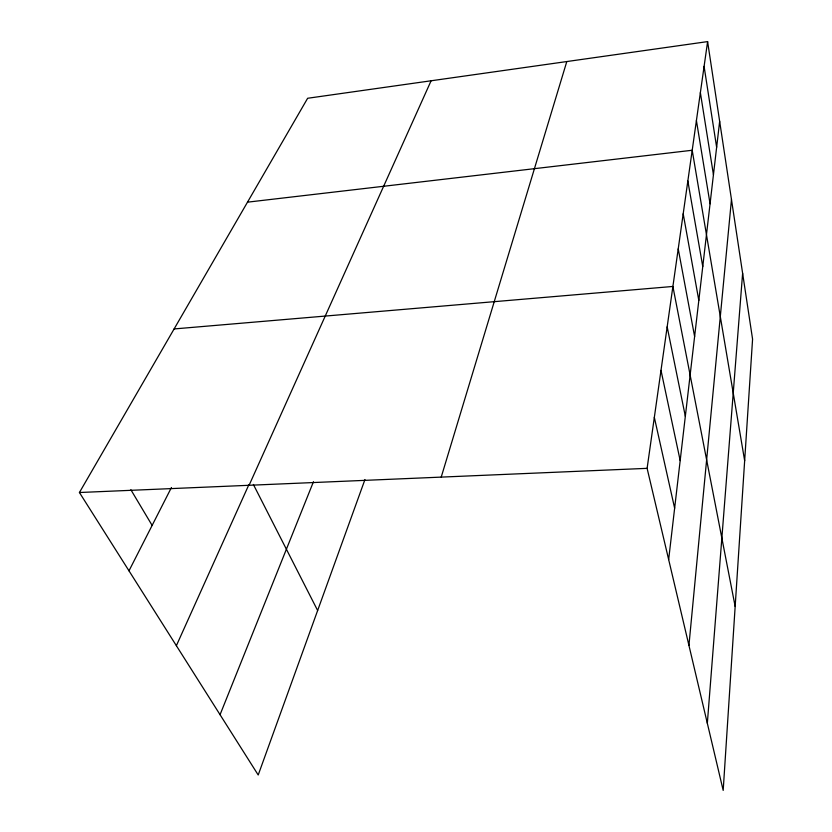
<?xml version="1.0" encoding="UTF-8"?>
<svg xmlns="http://www.w3.org/2000/svg" width="832" height="832" viewBox="0 0 832 832"><rect width="100%" height="100%" fill="white"/><g stroke="black" fill="none" stroke-linecap="round" stroke-linejoin="round"><path stroke-width="1.25" d="M707.335 723.268L742.622 273.281M688.927 645.372L731.474 199.482M668.658 559.572L719.659 121.326M707.606 41.6L752.575 339.144L723.185 790.4L647.109 468.343L707.606 41.6L307.642 98.27L79.425 492.513L258.211 774.998L364.957 479.554M441.22 477.11L566.8 61.547M220.054 714.709L313.466 481.707M249.09 485.295L431.101 80.777M176.374 645.694L248.914 484.598M128.991 570.825L171.444 487.5M247.499 202.166L692.203 150.259L744.661 460.73M174.106 328.942L672.89 286.458L735.166 606.486M79.425 492.513L647.109 468.343M130.853 489.715L152.131 525.408M253.375 484.463L317.637 610.511M654.337 417.383L674.638 508.206M661.003 370.365L680.181 460.585M667.17 326.851L685.329 416.312M678.226 248.872L694.616 336.502M683.197 213.793L698.818 300.404M687.846 181.002L702.759 266.531M696.415 120.536L710.06 203.798M700.367 92.633L713.44 174.72M704.09 66.362L716.633 147.274"/></g></svg>
